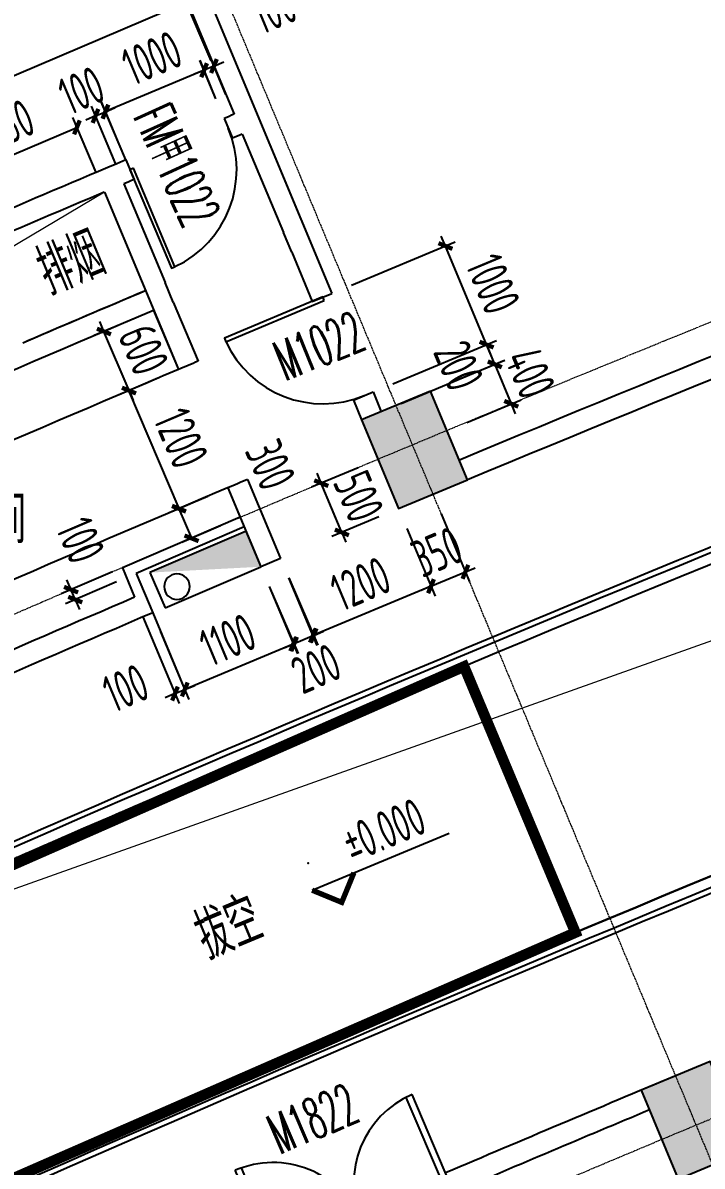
# Model space of a CAD drawing. Header units: millimetres. Extents: x 0 to 12110233, y -6694180 to 0.
# Drawn here: x 11656252 to 11662613, y -6416127 to -6405424 of the extents above; entities that cross this region are included whole.
import ezdxf
from ezdxf.enums import TextEntityAlignment as Align

# ---------------------------------------------------------------- set-up
doc = ezdxf.new("R2010")
doc.units = ezdxf.units.MM
doc.header["$LTSCALE"] = 10
for name, pattern in [('A1-RG-AXIS-3~4F$0$CENTER', [50.8, 31.75, -6.35, 6.35, -6.35]), ('A1-RI-F3$0$DASHDOT', [1, 0.5, -0.25, 0, -0.25]), ('A1-RI-F3$0$HIDDEN2', [0.1875, 0.125, -0.0625])]:
    doc.linetypes.add(name, pattern=pattern)
for name, color, linetype in [('A1-RD-3F$0$A-louban', 5, 'Continuous'), ('A1-RG-AXIS-3~4F$0$A-COLU-HATH', 8, 'Continuous'), ('A1-RG-AXIS-3~4F$0$A-COLUMN', 7, 'Continuous'), ('A1-RG-AXIS-3~4F$0$A2-RG-AXIS-150$0$A-DIMS-100', 1, 'Continuous'), ('A1-RI-F3$0$0M-防火分区、防烟分区', 30, 'A1-RI-F3$0$DASHDOT'), ('A1-RI-F3$0$0P-FE-FH-P', 41, 'A1-RI-F3$0$YJdef_FE-FH_LINE_F'), ('A1-RI-F3$0$0P-FE-HY(消火栓)', 21, 'Continuous'), ('A1-RI-F3$0$A-DIMS-1：100', 1, 'Continuous'), ('A1-RI-F3$0$A-DOOR', 32, 'Continuous'), ('A1-RI-F3$0$A-FIXT', 55, 'Continuous'), ('A1-RI-F3$0$A-FUZHUXIAN', 55, 'A1-RI-F3$0$HIDDEN2'), ('A1-RI-F3$0$A-STRS-HRAL', 3, 'Continuous'), ('A1-RI-F3$0$A-SYMB', 4, 'Continuous'), ('A1-RI-F3$0$A-SYMB-AREA', 4, 'Continuous'), ('A1-RI-F3$0$A-SYMB-NAME', 4, 'Continuous'), ('A1-RI-F3$0$A-TEXT1', 4, 'Continuous'), ('A1-RI-F3$0$A-WALL', 7, 'Continuous'), ('A1-RI-F3$0$N-SYMB-DOOR', 13, 'Continuous'), ('A1-RI-F3$0$N-SYMB-DOOR1', 13, 'Continuous'), ('A1-RI-F3$0$N-SYMB-DOOR2', 13, 'Continuous')]:
    doc.layers.add(name, color=color, linetype=linetype)
doc.layers.add('A1-RG-AXIS-3~4F$0$A-GRID', color=1, linetype='A1-RG-AXIS-3~4F$0$CENTER', lineweight=9)
doc.layers.add('A1-RI-F3$0$A-HOLE', color=2, linetype='Continuous', lineweight=5)
doc.styles.add('A1-RG-AXIS-3~4F$0$A2-RG-AXIS-150$0$XD2008', font='romans.shx', dxfattribs={"width": 0.7})
doc.styles.add('A1-RI-F3$0$ECADI', font='gbeitc.shx', dxfattribs={"width": 0.7, "bigfont": 'gbcbig.shx'})
doc.styles.add('A1-RI-F3$0$ECADI-SYM', font='simplex.shx', dxfattribs={"width": 0.7, "bigfont": 'hztxt.shx'})
doc.styles.add('A1-RI-F3$0$hz1', font='hzs.shx', dxfattribs={"width": 0.75, "bigfont": 'hztxt.shx'})
doc.styles.add('A1-RI-F3$0$HZTXT', font='hzs-1.shx', dxfattribs={"width": 0.7, "bigfont": 'xd-hztxt.shx'})
doc.styles.add('A1-RI-F3$0$XD2008', font='xd-hzs.shx', dxfattribs={"width": 0.7, "bigfont": 'xd-hztxt.shx'})
doc.linetypes.add('A1-RI-F3$0$YJdef_FE-FH_LINE_F', pattern='A,4,-0.2,["F",A1-RI-F3$0$hz1,S=0.2,R=0,X=-0.1,Y=-0.1],-0.1', length=4.3)
doc.dimstyles.new('A1-RG-AXIS-3~4F$0$A2-RG-AXIS-150$0$XD100', dxfattribs={"dimscale": 100, "dimtxt": 5.5, "dimasz": 1.5, "dimexe": 1, "dimexo": 2, "dimgap": 0.5, "dimtad": 1, "dimdec": 0, "dimdsep": 46, "dimtxsty": 'A1-RG-AXIS-3~4F$0$A2-RG-AXIS-150$0$XD2008', "dimblk": 'A1-RG-AXIS-3~4F$0$A2-RG-AXIS-150$0$_ArchTick', "dimcen": 2.5, "dimclrt": 4, "dimaunit": 1, "dimadec": 3, "dimazin": 0, "dimtfac": 1, "dimtdec": 0, "dimtix": 1, "dimtmove": 0, "dimatfit": 3, "dimfxl": 0, "dimtolj": 1, "dimtzin": 0, "dimarcsym": 0})
doc.dimstyles.new('A1-RI-F3$0$XD100$0', dxfattribs={"dimscale": 100, "dimtxt": 3.5, "dimasz": 2, "dimexe": 1, "dimexo": 2, "dimgap": 1, "dimtad": 1, "dimdec": 0, "dimdsep": 46, "dimtxsty": 'A1-RI-F3$0$XD2008', "dimblk1": 'A1-RI-F3$0$_ArchTick', "dimblk2": 'A1-RI-F3$0$_ArchTick', "dimsah": 1, "dimcen": 2.5, "dimclrd": 1, "dimclre": 1, "dimclrt": 4, "dimaunit": 1, "dimadec": 0, "dimazin": 0, "dimtfac": 1, "dimtdec": 0, "dimtix": 1, "dimtmove": 2, "dimatfit": 3, "dimfxl": 0, "dimtolj": 1, "dimtzin": 0, "dimarcsym": 0})

# ---------------------------------------------------------------- blocks, each defined once
blk = doc.blocks.new('A1-RD-3F')
at = {"layer": 'A1-RD-3F$0$A-louban'}
blk.add_lwpolyline([(11669520.9, -6410687.2), (11668553.2, -6408166.6, 0.0137889), (11652954.6, -6414674.9), (11654065.4, -6417135.8, -0.0137838)], format="xyb", close=True, dxfattribs=at)
blk = doc.blocks.new('A1-RI-F3$0$A1RUODIANJIAN')
at = {"layer": 'A1-RI-F3$0$A-SYMB-NAME', "linetype": 'ByBlock', "style": 'A1-RI-F3$0$XD2008', "width": 0.7}
blk.add_attdef('A1RUODIANJIAN', (11587156, -6438427), '', height=350, dxfattribs=at)
blk = doc.blocks.new('A1-RI-F3$0$A-X-D2-60$0$d1000')
at = {"layer": 'A1-RI-F3$0$A-DOOR'}
blk.add_lwpolyline([(1257258, 175907), (1257258, 175942), (1256258, 175942), (1256258, 175907)], close=True, dxfattribs=at)
blk.add_arc((1257258, 175942), 1000, 182.0058, 269.9549, dxfattribs=at)
blk = doc.blocks.new('A1-RI-F3$0$_ArchTick')
at = {"color": 0, "linetype": 'ByBlock', "const_width": 0.4}
blk.add_lwpolyline([(-0.5, -0.5), (0.5, 0.5)], dxfattribs=at)
blk = doc.blocks.new('*D46')
at = {"layer": 'A1-RI-F3$0$A-DIMS-1：100', "color": 1, "linetype": 'ByBlock', "lineweight": -2}
for p, q in [((11657782, -6405233), (11654056, -6406820)), ((11658014, -6405778), (11657743, -6405141)), ((11654288, -6407366), (11654017, -6406728))]:
    blk.add_line(p, q, dxfattribs=at)
at = {"layer": 'A1-RI-F3$0$A-DIMS-1：100', "color": 1, "linetype": 'ByBlock', "lineweight": -2, "xscale": 100, "yscale": 100, "zscale": 100}
for p, rotation in [((11657782, -6405233), 23.08386770607282), ((11654056, -6406820), 203.0838677060729)]:
    blk.add_blockref('A1-RI-F3$0$_ArchTick', p, dxfattribs=dict(at, rotation=rotation))
at = {"layer": 'A1-RI-F3$0$A-DIMS-1：100', "color": 4, "linetype": 'ByBlock', "insert": (11655811, -6405774), "char_height": 350, "attachment_point": 5, "rotation": 23.0839, "style": 'A1-RI-F3$0$XD2008'}
blk.add_mtext('\\A1;4050', dxfattribs=at)
blk = doc.blocks.new('*D89')
at = {"layer": 'A1-RI-F3$0$A-DIMS-1：100', "color": 1, "linetype": 'ByBlock', "lineweight": -2}
for p, q in [((11659847, -6410156), (11660112, -6410790)), ((11658740, -6410619), (11659005, -6411253)), ((11660074, -6410697), (11658967, -6411160))]:
    blk.add_line(p, q, dxfattribs=at)
at = {"layer": 'A1-RI-F3$0$A-DIMS-1：100', "color": 1, "linetype": 'ByBlock', "lineweight": -2, "xscale": 100, "yscale": 100, "zscale": 100}
for p, rotation in [((11660074, -6410697), 22.6999051066917), ((11658967, -6411160), 202.6999051066917)]:
    blk.add_blockref('A1-RI-F3$0$_ArchTick', p, dxfattribs=dict(at, rotation=rotation))
at = {"layer": 'A1-RI-F3$0$A-DIMS-1：100', "color": 4, "linetype": 'ByBlock', "insert": (11659414, -6410675), "char_height": 350, "attachment_point": 5, "rotation": 22.6999, "style": 'A1-RI-F3$0$XD2008'}
blk.add_mtext('\\A1;1200', dxfattribs=at)
blk = doc.blocks.new('*D48')
at = {"layer": 'A1-RI-F3$0$A-DIMS-1：100', "color": 1, "linetype": 'ByBlock', "lineweight": -2}
for p, q in [((11660170, -6410021), (11660435, -6410656)), ((11659847, -6410156), (11660112, -6410790)), ((11660073, -6410698), (11660396, -6410563)), ((11660396, -6410563), (11660488, -6410525)), ((11660073, -6410698), (11659981, -6410737))]:
    blk.add_line(p, q, dxfattribs=at)
at = {"layer": 'A1-RI-F3$0$A-DIMS-1：100', "color": 1, "linetype": 'ByBlock', "lineweight": -2, "xscale": 100, "yscale": 100, "zscale": 100}
for p, rotation in [((11660396, -6410563), 202.6478681518118), ((11660073, -6410698), 22.64786815181188)]:
    blk.add_blockref('A1-RI-F3$0$_ArchTick', p, dxfattribs=dict(at, rotation=rotation))
at = {"layer": 'A1-RI-F3$0$A-DIMS-1：100', "color": 4, "linetype": 'ByBlock', "insert": (11660129, -6410377), "char_height": 350, "attachment_point": 5, "rotation": 22.6479, "style": 'A1-RI-F3$0$XD2008'}
blk.add_mtext('\\A1;350', dxfattribs=at)
blk = doc.blocks.new('*D90')
at = {"layer": 'A1-RI-F3$0$A-DIMS-1：100', "color": 1, "linetype": 'ByBlock', "lineweight": -2}
for p, q in [((11658060, -6406134), (11657911, -6405774)), ((11658153, -6406095), (11658003, -6405736)), ((11657949, -6405867), (11657857, -6405905)), ((11658041, -6405828), (11657949, -6405867)), ((11658041, -6405828), (11658134, -6405790))]:
    blk.add_line(p, q, dxfattribs=at)
at = {"layer": 'A1-RI-F3$0$A-DIMS-1：100', "color": 1, "linetype": 'ByBlock', "lineweight": -2, "xscale": 100, "yscale": 100, "zscale": 100}
for p, rotation in [((11657949, -6405867), 22.64589971341313), ((11658041, -6405828), 202.6458997134131)]:
    blk.add_blockref('A1-RI-F3$0$_ArchTick', p, dxfattribs=dict(at, rotation=rotation))
at = {"layer": 'A1-RI-F3$0$A-DIMS-1：100', "color": 4, "linetype": 'ByBlock', "insert": (11658602, -6405302), "char_height": 350, "attachment_point": 5, "rotation": 22.6459, "style": 'A1-RI-F3$0$XD2008'}
blk.add_mtext('\\A1;100', dxfattribs=at)
blk = doc.blocks.new('*D91')
at = {"layer": 'A1-RI-F3$0$A-DIMS-1：100', "color": 1, "linetype": 'ByBlock', "lineweight": -2}
for p, q in [((11658060, -6406134), (11657909, -6405775)), ((11657948, -6405867), (11657026, -6406255)), ((11657138, -6406522), (11656987, -6406163))]:
    blk.add_line(p, q, dxfattribs=at)
at = {"layer": 'A1-RI-F3$0$A-DIMS-1：100', "color": 1, "linetype": 'ByBlock', "lineweight": -2, "xscale": 100, "yscale": 100, "zscale": 100}
for p, rotation in [((11657948, -6405867), 22.82225126567566), ((11657026, -6406255), 202.8222512656756)]:
    blk.add_blockref('A1-RI-F3$0$_ArchTick', p, dxfattribs=dict(at, rotation=rotation))
at = {"layer": 'A1-RI-F3$0$A-DIMS-1：100', "color": 4, "linetype": 'ByBlock', "insert": (11657460, -6405753), "char_height": 350, "attachment_point": 5, "rotation": 22.8223, "style": 'A1-RI-F3$0$XD2008'}
blk.add_mtext('\\A1;1000', dxfattribs=at)
blk = doc.blocks.new('*D92')
at = {"layer": 'A1-RI-F3$0$A-DIMS-1：100', "color": 1, "linetype": 'ByBlock', "lineweight": -2}
for p, q in [((11659716, -6408802), (11660686, -6408397)), ((11660671, -6408620), (11660594, -6408436)), ((11659793, -6408987), (11660763, -6408582))]:
    blk.add_line(p, q, dxfattribs=at)
at = {"layer": 'A1-RI-F3$0$A-DIMS-1：100', "color": 1, "linetype": 'ByBlock', "lineweight": -2, "xscale": 100, "yscale": 100, "zscale": 100}
for p, rotation in [((11660594, -6408436), 112.6458997133064), ((11660671, -6408620), 292.6458997133064)]:
    blk.add_blockref('A1-RI-F3$0$_ArchTick', p, dxfattribs=dict(at, rotation=rotation))
at = {"layer": 'A1-RI-F3$0$A-DIMS-1：100', "color": 4, "linetype": 'ByBlock', "insert": (11660332, -6408633), "char_height": 350, "attachment_point": 5, "rotation": 292.6459, "style": 'A1-RI-F3$0$XD2008'}
blk.add_mtext('\\A1;200', dxfattribs=at)
blk = doc.blocks.new('*D93')
at = {"layer": 'A1-RI-F3$0$A-DIMS-1：100', "color": 1, "linetype": 'ByBlock', "lineweight": -2}
for p, q in [((11659330, -6407879), (11660301, -6407474)), ((11660209, -6407513), (11660170, -6407421)), ((11660594, -6408436), (11660209, -6407513)), ((11659716, -6408802), (11660686, -6408397)), ((11660594, -6408436), (11660632, -6408528))]:
    blk.add_line(p, q, dxfattribs=at)
at = {"layer": 'A1-RI-F3$0$A-DIMS-1：100', "color": 1, "linetype": 'ByBlock', "lineweight": -2, "xscale": 100, "yscale": 100, "zscale": 100}
for p, rotation in [((11660209, -6407513), 292.6458997134989), ((11660594, -6408436), 112.6458997134989)]:
    blk.add_blockref('A1-RI-F3$0$_ArchTick', p, dxfattribs=dict(at, rotation=rotation))
at = {"layer": 'A1-RI-F3$0$A-DIMS-1：100', "color": 4, "linetype": 'ByBlock', "insert": (11660655, -6407868), "char_height": 350, "attachment_point": 5, "rotation": 292.6459, "style": 'A1-RI-F3$0$XD2008'}
blk.add_mtext('\\A1;1000', dxfattribs=at)
blk = doc.blocks.new('*D49')
at = {"layer": 'A1-RI-F3$0$A-DIMS-1：100', "color": 1, "linetype": 'ByBlock', "lineweight": -2}
for p, q in [((11660671, -6408621), (11660633, -6408529)), ((11660254, -6408794), (11660764, -6408582)), ((11660671, -6408621), (11660825, -6408990)), ((11660408, -6409164), (11660917, -6408952)), ((11660825, -6408990), (11660863, -6409083))]:
    blk.add_line(p, q, dxfattribs=at)
at = {"layer": 'A1-RI-F3$0$A-DIMS-1：100', "color": 1, "linetype": 'ByBlock', "lineweight": -2, "xscale": 100, "yscale": 100, "zscale": 100}
for p, rotation in [((11660671, -6408621), 292.5829700478827), ((11660825, -6408990), 112.5829700478827)]:
    blk.add_blockref('A1-RI-F3$0$_ArchTick', p, dxfattribs=dict(at, rotation=rotation))
at = {"layer": 'A1-RI-F3$0$A-DIMS-1：100', "color": 4, "linetype": 'ByBlock', "insert": (11661002, -6408700), "char_height": 350, "attachment_point": 5, "rotation": 292.583, "style": 'A1-RI-F3$0$XD2008'}
blk.add_mtext('\\A1;400', dxfattribs=at)
blk = doc.blocks.new('*D50')
at = {"layer": 'A1-RI-F3$0$A-DIMS-1：100', "color": 1, "linetype": 'ByBlock', "lineweight": -2}
for p, q in [((11659392, -6409588), (11658953, -6409771)), ((11659046, -6409733), (11659007, -6409640)), ((11659239, -6410194), (11659046, -6409733)), ((11659585, -6410049), (11659146, -6410232)), ((11659239, -6410194), (11659277, -6410286))]:
    blk.add_line(p, q, dxfattribs=at)
at = {"layer": 'A1-RI-F3$0$A-DIMS-1：100', "color": 1, "linetype": 'ByBlock', "lineweight": -2, "xscale": 100, "yscale": 100, "zscale": 100}
for p, rotation in [((11659046, -6409733), 292.7129558263251), ((11659239, -6410194), 112.7129558263251)]:
    blk.add_blockref('A1-RI-F3$0$_ArchTick', p, dxfattribs=dict(at, rotation=rotation))
at = {"layer": 'A1-RI-F3$0$A-DIMS-1：100', "color": 4, "linetype": 'ByBlock', "insert": (11659396, -6409857), "char_height": 350, "attachment_point": 5, "rotation": 292.713, "style": 'A1-RI-F3$0$XD2008'}
blk.add_mtext('\\A1;500', dxfattribs=at)
blk = doc.blocks.new('*D94')
at = {"layer": 'A1-RI-F3$0$A-DIMS-1：100', "color": 1, "linetype": 'ByBlock', "lineweight": -2}
for p, q in [((11657516, -6408751), (11657153, -6408905)), ((11657714, -6409971), (11657245, -6408866)), ((11657984, -6409856), (11657622, -6410010))]:
    blk.add_line(p, q, dxfattribs=at)
at = {"layer": 'A1-RI-F3$0$A-DIMS-1：100', "color": 1, "linetype": 'ByBlock', "lineweight": -2, "xscale": 100, "yscale": 100, "zscale": 100}
for p, rotation in [((11657245, -6408866), 112.9788248688541), ((11657714, -6409971), 292.9788248688541)]:
    blk.add_blockref('A1-RI-F3$0$_ArchTick', p, dxfattribs=dict(at, rotation=rotation))
at = {"layer": 'A1-RI-F3$0$A-DIMS-1：100', "color": 4, "linetype": 'ByBlock', "insert": (11657733, -6409311), "char_height": 350, "attachment_point": 5, "rotation": 292.9788, "style": 'A1-RI-F3$0$XD2008'}
blk.add_mtext('\\A1;1200', dxfattribs=at)
blk = doc.blocks.new('*D95')
at = {"layer": 'A1-RI-F3$0$A-DIMS-1：100', "color": 1, "linetype": 'ByBlock', "lineweight": -2}
for p, q in [((11657290, -6408195), (11656919, -6408352)), ((11657011, -6408313), (11656972, -6408221)), ((11657246, -6408866), (11657011, -6408313)), ((11657524, -6408748), (11657153, -6408905)), ((11657246, -6408866), (11657285, -6408958))]:
    blk.add_line(p, q, dxfattribs=at)
at = {"layer": 'A1-RI-F3$0$A-DIMS-1：100', "color": 1, "linetype": 'ByBlock', "lineweight": -2, "xscale": 100, "yscale": 100, "zscale": 100}
for p, rotation in [((11657011, -6408313), 292.971544124691), ((11657246, -6408866), 112.971544124691)]:
    blk.add_blockref('A1-RI-F3$0$_ArchTick', p, dxfattribs=dict(at, rotation=rotation))
at = {"layer": 'A1-RI-F3$0$A-DIMS-1：100', "color": 4, "linetype": 'ByBlock', "insert": (11657382, -6408482), "char_height": 350, "attachment_point": 5, "rotation": 292.9715, "style": 'A1-RI-F3$0$XD2008'}
blk.add_mtext('\\A1;600', dxfattribs=at)
blk = doc.blocks.new('*D96')
at = {"layer": 'A1-RI-F3$0$A-DIMS-1：100', "color": 1, "linetype": 'ByBlock', "lineweight": -2}
for p, q in [((11657985, -6409857), (11657621, -6410012)), ((11657713, -6409973), (11657831, -6410249)), ((11658103, -6410133), (11657739, -6410288))]:
    blk.add_line(p, q, dxfattribs=at)
at = {"layer": 'A1-RI-F3$0$A-DIMS-1：100', "color": 1, "linetype": 'ByBlock', "lineweight": -2, "xscale": 100, "yscale": 100, "zscale": 100}
for p, rotation in [((11657713, -6409973), 113.1918121085336), ((11657831, -6410249), 293.1918121085336)]:
    blk.add_blockref('A1-RI-F3$0$_ArchTick', p, dxfattribs=dict(at, rotation=rotation))
at = {"layer": 'A1-RI-F3$0$A-DIMS-1：100', "color": 4, "linetype": 'ByBlock', "insert": (11658570, -6409560), "char_height": 350, "attachment_point": 5, "rotation": 293.1918, "style": 'A1-RI-F3$0$XD2008'}
blk.add_mtext('\\A1;300', dxfattribs=at)
blk = doc.blocks.new('A1-RI-F3$0$A1wenzi')
at = {"layer": 'A1-RI-F3$0$A-SYMB-NAME', "style": 'A1-RI-F3$0$HZTXT', "width": 0.7}
blk.add_attdef('QIANGDIANG', (11589786, -6445221), '', height=350, dxfattribs=at)
blk = doc.blocks.new('A1-RI-F3$0$ECADI-TAG-HGHT（国标）')
at = {"color": 1}
blk.add_line((-2.12, 2.12), (11.77, 2.12), dxfattribs=at)
at = {"color": 1, "const_width": 0.5}
blk.add_lwpolyline([(-2.12, 2.12), (0, 0), (2.12, 2.12)], dxfattribs=at)
at = {"color": 1}
blk.add_point((-1.48, 4.6), dxfattribs=at)
at = {"style": 'A1-RI-F3$0$XD2008', "width": 0.7}
blk.add_attdef('FL', text='', height=3, dxfattribs=at).set_placement((-2.69, 2.97), align=Align.RIGHT)
for tag, p in [('F.F.L.', (2.28, 2.97)), ('T.O.S.', (2.28, -1.1))]:
    blk.add_attdef(tag, p, '', height=3, dxfattribs=at)
blk = doc.blocks.new('*D361')
at = {"layer": 'A1-RI-F3$0$A-DIMS-1：100', "color": 1, "linetype": 'ByBlock', "lineweight": -2}
for p, q in [((11657123, -6406746), (11656893, -6406203)), ((11657215, -6406707), (11656985, -6406164)), ((11656932, -6406295), (11656840, -6406334)), ((11656932, -6406295), (11657024, -6406256)), ((11657024, -6406256), (11657116, -6406217))]:
    blk.add_line(p, q, dxfattribs=at)
at = {"layer": 'A1-RI-F3$0$A-DIMS-1：100', "color": 1, "linetype": 'ByBlock', "lineweight": -2, "xscale": 100, "yscale": 100, "zscale": 100}
for p, rotation in [((11656932, -6406295), 22.93358307808482), ((11657024, -6406256), 202.9335830780848)]:
    blk.add_blockref('A1-RI-F3$0$_ArchTick', p, dxfattribs=dict(at, rotation=rotation))
at = {"layer": 'A1-RI-F3$0$A-DIMS-1：100', "color": 4, "linetype": 'ByBlock', "insert": (11656800, -6406056), "char_height": 350, "attachment_point": 5, "rotation": 22.9336, "style": 'A1-RI-F3$0$XD2008'}
blk.add_mtext('\\A1;100', dxfattribs=at)
blk = doc.blocks.new('*D364')
at = {"layer": 'A1-RI-F3$0$A-DIMS-1：100', "color": 1, "linetype": 'ByBlock', "lineweight": -2}
for p, q in [((11656938, -6406824), (11656719, -6406310)), ((11655608, -6406892), (11656758, -6406402)), ((11655788, -6407314), (11655569, -6406800))]:
    blk.add_line(p, q, dxfattribs=at)
at = {"layer": 'A1-RI-F3$0$A-DIMS-1：100', "color": 1, "linetype": 'ByBlock', "lineweight": -2, "xscale": 100, "yscale": 100, "zscale": 100}
for p, rotation in [((11656758, -6406402), 23.08321563116521), ((11655608, -6406892), 203.0832156311652)]:
    blk.add_blockref('A1-RI-F3$0$_ArchTick', p, dxfattribs=dict(at, rotation=rotation))
at = {"layer": 'A1-RI-F3$0$A-DIMS-1：100', "color": 4, "linetype": 'ByBlock', "insert": (11656075, -6406394), "char_height": 350, "attachment_point": 5, "rotation": 23.0832, "style": 'A1-RI-F3$0$XD2008'}
blk.add_mtext('\\A1;1250', dxfattribs=at)
blk = doc.blocks.new('A1-RI-F3$0$mc')
at = {"layer": 'A1-RI-F3$0$N-SYMB-DOOR', "style": 'A1-RI-F3$0$ECADI-SYM', "width": 0.7}
for tag, p in [('门窗主编号1', (55.7, -311.3)), ('门窗主编号2', (667.6, -311.3))]:
    blk.add_attdef(tag, p, '', height=180, dxfattribs=at)
at = {"layer": 'A1-RI-F3$0$N-SYMB-DOOR', "style": 'A1-RI-F3$0$ECADI-SYM', "width": 0.7, "flags": 1}
for tag, p in [('洞口尺寸(宽X高)', (55.6, -717.2)), ('备注', (57.1, -921.2))]:
    blk.add_attdef(tag, p, '', height=180, dxfattribs=at)
at = {"layer": 'A1-RI-F3$0$N-SYMB-DOOR1', "style": 'A1-RI-F3$0$ECADI-SYM', "width": 0.7}
blk.add_attdef('门窗辅编号1', (55.7, -516.1), '', height=180, dxfattribs=at)
at = {"layer": 'A1-RI-F3$0$N-SYMB-DOOR2', "style": 'A1-RI-F3$0$ECADI-SYM', "width": 0.7}
blk.add_attdef('门窗辅编号2', (311.5, -516.1), '', height=180, dxfattribs=at)
blk = doc.blocks.new('A1-RI-F3$0$112')
at = {"layer": 'A1-RI-F3$0$0P-FE-HY(消火栓)'}
for p, q in [((-1145151, 724088), (-1144188, 723932)), ((-1144188, 723932), (-1144246, 723576)), ((-1144246, 723576), (-1145208, 723732))]:
    blk.add_line(p, q, dxfattribs=at)
blk.add_circle((-1144401, 723743), 120, dxfattribs=at)
blk.add_solid([(-1144188, 723932), (-1145151, 724088), (-1145208, 723732)], dxfattribs=at)
blk = doc.blocks.new('A1-RG-AXIS-3~4F$0$A2-RG-AXIS-150$0$_ArchTick')
at = {"color": 0, "linetype": 'ByBlock', "const_width": 0.4}
blk.add_lwpolyline([(-0.5, -0.5), (0.5, 0.5)], dxfattribs=at)
blk = doc.blocks.new('*D711')
at = {"layer": 'A1-RG-AXIS-3~4F$0$A2-RG-AXIS-150$0$A-DIMS-100', "color": 0, "lineweight": -2, "ltscale": 3}
for p, q in [((11670910, -6387267), (11670916, -6387284)), ((11580897, -6435951), (11580908, -6435965))]:
    blk.add_line(p, q, dxfattribs=at)
blk.add_arc((11778732, -6694179), 325182, 109.35703, 127.45663, dxfattribs=at)
at = {"layer": 'A1-RG-AXIS-3~4F$0$A2-RG-AXIS-150$0$A-DIMS-100', "color": 0, "lineweight": -2, "ltscale": 3, "xscale": 150, "yscale": 150, "zscale": 150}
for p, rotation in [((11670949, -6387378), 19.35703132825471), ((11580969, -6436044), 217.4566338573137)]:
    blk.add_blockref('A1-RG-AXIS-3~4F$0$A2-RG-AXIS-150$0$_ArchTick', p, dxfattribs=dict(at, rotation=rotation))
at = {"layer": 'A1-RG-AXIS-3~4F$0$A2-RG-AXIS-150$0$A-DIMS-100', "color": 4, "ltscale": 3, "insert": (11623903, -6407911), "char_height": 375, "attachment_point": 5, "rotation": 28.4068, "style": 'A1-RG-AXIS-3~4F$0$A2-RG-AXIS-150$0$XD2008'}
blk.add_mtext('\\A1;18°5\'59"', dxfattribs=at)
blk = doc.blocks.new('A1-RG-AXIS-3~4F$0$colu')
at = {"layer": 'A1-RG-AXIS-3~4F$0$A-COLU-HATH', "linetype": 'ByBlock'}
h = blk.add_hatch(color=256, dxfattribs=at)
h.paths.add_polyline_path([(11645506, -6407138), (11645842, -6407864), (11645388, -6408074), (11645053, -6407348)])
h.paths.add_polyline_path([(11672567, -6404095), (11672841, -6404846), (11673311, -6404675), (11673037, -6403924)])
h.paths.add_polyline_path([(11669749, -6396288), (11670092, -6397229), (11670562, -6397058), (11670219, -6396117)])
h.paths.add_polyline_path([(11648218, -6414201), (11648554, -6414927), (11649008, -6414718), (11648672, -6413991)])
h.paths.add_polyline_path([(11630302, -6423285), (11630693, -6423983), (11631129, -6423739), (11630739, -6423040)])
h.paths.add_polyline_path([(11626248, -6416039), (11626639, -6416737), (11627075, -6416493), (11626684, -6415795)])
h.paths.add_polyline_path([(11604911, -6438704), (11605417, -6439448), (11605996, -6439055), (11605490, -6438311)])
h.paths.add_polyline_path([(11612319, -6433818), (11612802, -6434577), (11613393, -6434200), (11612909, -6433442)])
h.paths.add_polyline_path([(11678236, -6409178), (11678568, -6410121), (11679228, -6409889), (11678897, -6408946)])
h.paths.add_polyline_path([(11591264, -6433839), (11591159, -6433557), (11590222, -6433908), (11590400, -6434382)])
h.paths.add_polyline_path([(11582706, -6437301), (11582516, -6436795), (11581580, -6437146), (11581700, -6437471)])
h.paths.add_polyline_path([(11606395, -6455924), (11606921, -6456654), (11607489, -6456244), (11606962, -6455514)])
h.paths.add_polyline_path([(11613307, -6451074), (11613812, -6451818), (11614392, -6451425), (11613886, -6450680)])
h.paths.add_polyline_path([(11620356, -6446424), (11620839, -6447183), (11621430, -6446806), (11620946, -6446047)])
h.paths.add_polyline_path([(11627535, -6441978), (11627997, -6442751), (11628598, -6442392), (11628136, -6441619)])
h.paths.add_polyline_path([(11634839, -6437741), (11635279, -6438526), (11635889, -6438184), (11635450, -6437399)])
h.paths.add_polyline_path([(11642262, -6433715), (11642678, -6434512), (11643299, -6434188), (11642882, -6433391)])
h.paths.add_polyline_path([(11657439, -6426310), (11657809, -6427131), (11658447, -6426843), (11658077, -6426022)])
h.paths.add_polyline_path([(11665180, -6422938), (11665527, -6423769), (11666173, -6423499), (11665826, -6422668)])
h.paths.add_polyline_path([(11673015, -6419789), (11673338, -6420629), (11673991, -6420379), (11673669, -6419538)])
h.paths.add_polyline_path([(11675949, -6402668), (11676281, -6403611), (11676941, -6403379), (11676610, -6402436)])
h.paths.add_polyline_path([(11632163, -6412872), (11631542, -6413196), (11632283, -6414615), (11632904, -6414290)])
h.paths.add_polyline_path([(11648553, -6404923), (11647915, -6405211), (11648573, -6406669), (11649211, -6406381)])
h.paths.add_polyline_path([(11590472, -6449024), (11591080, -6449817), (11591635, -6449392), (11591027, -6448598)])
h.paths.add_polyline_path([(11601626, -6449315), (11602153, -6450044), (11602720, -6449635), (11602194, -6448905)])
h.paths.add_polyline_path([(11597647, -6443800), (11598174, -6444530), (11598741, -6444120), (11598215, -6443391)])
h.paths.add_polyline_path([(11600306, -6431919), (11600812, -6432664), (11601391, -6432270), (11600885, -6431526)])
h.paths.add_polyline_path([(11615974, -6439552), (11616458, -6440311), (11617048, -6439934), (11616564, -6439175)])
h.paths.add_polyline_path([(11615655, -6422109), (11616117, -6422881), (11616718, -6422522), (11616256, -6421750)])
h.paths.add_polyline_path([(11619863, -6429147), (11620325, -6429919), (11620926, -6429560), (11620464, -6428788)])
h.paths.add_polyline_path([(11630859, -6430629), (11631299, -6431414), (11631910, -6431072), (11631470, -6430287)])
h.paths.add_polyline_path([(11627539, -6424694), (11627978, -6425480), (11628589, -6425138), (11628150, -6424353)])
h.paths.add_polyline_path([(11638488, -6426491), (11638905, -6427289), (11639525, -6426965), (11639108, -6426167)])
h.paths.add_polyline_path([(11646232, -6422575), (11646626, -6423384), (11647255, -6423078), (11646862, -6422268)])
h.paths.add_polyline_path([(11654086, -6418882), (11654456, -6419702), (11655094, -6419414), (11654724, -6418594)])
h.paths.add_polyline_path([(11659423, -6409141), (11659770, -6409971), (11660416, -6409702), (11660069, -6408871)])
h.paths.add_polyline_path([(11662042, -6415416), (11662388, -6416247), (11663034, -6415977), (11662688, -6415147)])
h.paths.add_polyline_path([(11670094, -6412181), (11670417, -6413021), (11671070, -6412770), (11670748, -6411930)])
edge = h.paths.add_edge_path()
edge.add_arc((11595249, -6454684), 425, 0, 360)
h.paths.add_polyline_path([(11585545, -6442594), (11586154, -6443388), (11586709, -6442962), (11586101, -6442168)])
h.paths.add_polyline_path([(11592849, -6437150), (11593376, -6437880), (11593943, -6437471), (11593417, -6436741)])
h.paths.add_polyline_path([(11608730, -6444330), (11609235, -6445075), (11609815, -6444682), (11609309, -6443937)])
h.paths.add_polyline_path([(11607910, -6426904), (11608394, -6427663), (11608984, -6427286), (11608500, -6426527)])
h.paths.add_polyline_path([(11623353, -6434983), (11623815, -6435756), (11624415, -6435396), (11623953, -6434624)])
h.paths.add_polyline_path([(11623535, -6417538), (11623974, -6418324), (11624585, -6417982), (11624146, -6417197)])
h.paths.add_polyline_path([(11635339, -6420464), (11635756, -6421262), (11636376, -6420938), (11635960, -6420140)])
h.paths.add_polyline_path([(11643258, -6416460), (11643651, -6417269), (11644281, -6416963), (11643887, -6416153)])
h.paths.add_polyline_path([(11651288, -6412684), (11651658, -6413504), (11652296, -6413216), (11651926, -6412396)])
h.paths.add_polyline_path([(11656266, -6401573), (11656651, -6402496), (11657297, -6402226), (11656912, -6401304)])
h.paths.add_polyline_path([(11664718, -6398177), (11665077, -6399111), (11665730, -6398860), (11665372, -6397926)])
h.paths.add_polyline_path([(11667657, -6405832), (11667980, -6406673), (11668633, -6406422), (11668311, -6405582)])
h.paths.add_polyline_path([(11673265, -6395025), (11673596, -6395969), (11674256, -6395737), (11673925, -6394793)])
edge = h.paths.add_edge_path()
edge.add_arc((11681417, -6417175), 425, 0, 360)
edge = h.paths.add_edge_path()
edge.add_arc((11600176, -6461115), 425, 0, 360)
edge = h.paths.add_edge_path()
edge.add_arc((11640554, -6410101), 425, 0, 360)
at = {"layer": 'A1-RG-AXIS-3~4F$0$A-COLUMN'}
for points in [[(11659423, -6409141), (11659770, -6409971), (11660416, -6409702), (11660069, -6408871)], [(11662042, -6415416), (11662388, -6416247), (11663034, -6415977), (11662688, -6415147)]]:
    blk.add_lwpolyline(points, close=True, dxfattribs=at)
blk = doc.blocks.new('A1-RI-F3$0$5erhfh')
at = {"layer": 'A1-RI-F3$0$A-SYMB-AREA', "style": 'A1-RI-F3$0$ECADI', "width": 0.7}
blk.add_attdef('340M2', text='', height=2.5, dxfattribs=at).set_placement((0, 1.25), align=Align.MIDDLE_LEFT)
at = {"layer": 'A1-RI-F3$0$A-SYMB-NAME', "style": 'A1-RI-F3$0$ECADI', "width": 0.7}
blk.add_attdef('CHINESENAME', (-12.29, 3.09), '', height=4.5, dxfattribs=at)
blk = doc.blocks.new('*D513')
at = {"layer": 'A1-RI-F3$0$A-DIMS-1：100', "color": 1, "linetype": 'ByBlock', "lineweight": -2}
for p, q in [((11658559, -6410700), (11658831, -6411329)), ((11658743, -6410620), (11659015, -6411250)), ((11658975, -6411158), (11659067, -6411119)), ((11658975, -6411158), (11658792, -6411238)), ((11658792, -6411238), (11658700, -6411277))]:
    blk.add_line(p, q, dxfattribs=at)
at = {"layer": 'A1-RI-F3$0$A-DIMS-1：100', "color": 1, "linetype": 'ByBlock', "lineweight": -2, "xscale": 100, "yscale": 100, "zscale": 100}
for p, rotation in [((11658975, -6411158), 203.3324369536795), ((11658792, -6411238), 23.33243695367949)]:
    blk.add_blockref('A1-RI-F3$0$_ArchTick', p, dxfattribs=dict(at, rotation=rotation))
at = {"layer": 'A1-RI-F3$0$A-DIMS-1：100', "color": 4, "linetype": 'ByBlock', "insert": (11658997, -6411469), "char_height": 350, "attachment_point": 5, "rotation": 23.3324, "style": 'A1-RI-F3$0$XD2008'}
blk.add_mtext('\\A1;200', dxfattribs=at)
blk = doc.blocks.new('*D514')
at = {"layer": 'A1-RI-F3$0$A-DIMS-1：100', "color": 1, "linetype": 'ByBlock', "lineweight": -2}
for p, q in [((11658557, -6410699), (11658822, -6411332)), ((11657542, -6411124), (11657807, -6411757)), ((11658783, -6411240), (11657768, -6411664))]:
    blk.add_line(p, q, dxfattribs=at)
at = {"layer": 'A1-RI-F3$0$A-DIMS-1：100', "color": 1, "linetype": 'ByBlock', "lineweight": -2, "xscale": 100, "yscale": 100, "zscale": 100}
for p, rotation in [((11658783, -6411240), 22.69990510670353), ((11657768, -6411664), 202.6999051067035)]:
    blk.add_blockref('A1-RI-F3$0$_ArchTick', p, dxfattribs=dict(at, rotation=rotation))
at = {"layer": 'A1-RI-F3$0$A-DIMS-1：100', "color": 4, "linetype": 'ByBlock', "insert": (11658170, -6411199), "char_height": 350, "attachment_point": 5, "rotation": 22.6999, "style": 'A1-RI-F3$0$XD2008'}
blk.add_mtext('\\A1;1100', dxfattribs=at)
blk = doc.blocks.new('*D515')
at = {"layer": 'A1-RI-F3$0$A-DIMS-1：100', "color": 1, "linetype": 'ByBlock', "lineweight": -2}
for p, q in [((11657376, -6410985), (11657715, -6411795)), ((11657468, -6410947), (11657807, -6411757)), ((11657768, -6411664), (11657861, -6411626)), ((11657676, -6411703), (11657584, -6411742)), ((11657676, -6411703), (11657768, -6411664))]:
    blk.add_line(p, q, dxfattribs=at)
at = {"layer": 'A1-RI-F3$0$A-DIMS-1：100', "color": 1, "linetype": 'ByBlock', "lineweight": -2, "xscale": 100, "yscale": 100, "zscale": 100}
for p, rotation in [((11657676, -6411703), 22.69990510648067), ((11657768, -6411664), 202.6999051064807)]:
    blk.add_blockref('A1-RI-F3$0$_ArchTick', p, dxfattribs=dict(at, rotation=rotation))
at = {"layer": 'A1-RI-F3$0$A-DIMS-1：100', "color": 4, "linetype": 'ByBlock', "insert": (11657214, -6411651), "char_height": 350, "attachment_point": 5, "rotation": 22.6999, "style": 'A1-RI-F3$0$XD2008'}
blk.add_mtext('\\A1;100', dxfattribs=at)
blk = doc.blocks.new('*D520')
at = {"layer": 'A1-RI-F3$0$A-DIMS-1：100', "color": 1, "linetype": 'ByBlock', "lineweight": -2}
for p, q in [((11657090, -6410564), (11656611, -6410769)), ((11657130, -6410657), (11656650, -6410862)), ((11656703, -6410730), (11656663, -6410638)), ((11656742, -6410823), (11656703, -6410730)), ((11656742, -6410823), (11656782, -6410915))]:
    blk.add_line(p, q, dxfattribs=at)
at = {"layer": 'A1-RI-F3$0$A-DIMS-1：100', "color": 1, "linetype": 'ByBlock', "lineweight": -2, "xscale": 100, "yscale": 100, "zscale": 100}
for p, rotation in [((11656703, -6410730), 293.1721510293689), ((11656742, -6410823), 113.1721510293689)]:
    blk.add_blockref('A1-RI-F3$0$_ArchTick', p, dxfattribs=dict(at, rotation=rotation))
at = {"layer": 'A1-RI-F3$0$A-DIMS-1：100', "color": 4, "linetype": 'ByBlock', "insert": (11656792, -6410267), "char_height": 350, "attachment_point": 5, "rotation": 293.1722, "style": 'A1-RI-F3$0$XD2008'}
blk.add_mtext('\\A1;100', dxfattribs=at)
blk = doc.blocks.new('A1-RI-F3$0$1500')
at = {"layer": 'A1-RI-F3$0$A-DOOR'}
for p, q in [((0, 100), (0, 850)), ((51.4, 100), (51.4, 848.2)), ((1448.6, 100), (1448.6, 848.2)), ((1500, 100), (1500, 850)), ((0, 100), (51.4, 100)), ((1500, 100), (1448.6, 100))]:
    blk.add_line(p, q, dxfattribs=at)
for centre, start, end in [((0, 100), 0, 90), ((1500, 100), 90, 180)]:
    blk.add_arc(centre, 750, start, end, dxfattribs=at)
blk = doc.blocks.new('A1-RG-AXIS-3~4F')
at = {"layer": 'A1-RG-AXIS-3~4F$0$A-GRID', "linetype": 'A1-RG-AXIS-3~4F$0$CENTER', "ltscale": 0.05}
blk.add_lwpolyline([(11682866.1, -6392336.6, 0.1037295), (11569674.9, -6456283.6, 0.1037295)], format="xyb", dxfattribs=at)
blk.add_lwpolyline([(11669336.1, -6431989.7), (11653315.8, -6393593.7)], dxfattribs=at)
at = {"layer": 'A1-RG-AXIS-3~4F$0$A-GRID', "ltscale": 0.05}
blk.add_lwpolyline([(11690526.5, -6414141.6, 0.1045271), (11584753.6, -6473784.9, 0.1045271)], format="xyb", dxfattribs=at)
at = {"layer": 'A1-RG-AXIS-3~4F$0$A-GRID', "linetype": 'A1-RG-AXIS-3~4F$0$CENTER', "ltscale": 0.05}
blk.add_arc((11778731.9, -6694178.6), 308600, 107.574373, 131.323037, dxfattribs=at)
at = {"layer": 'A1-RG-AXIS-3~4F$0$A-GRID', "ltscale": 0.05}
blk.add_arc((11778731.9, -6694178.6), 301700, 107.53359, 131.336201, dxfattribs=at)
at = {"layer": 'A1-RG-AXIS-3~4F$0$A-COLU-HATH', "linetype": 'ByBlock'}
blk.add_blockref('A1-RG-AXIS-3~4F$0$colu', (0, 0), dxfattribs=at)
at = {"layer": 'A1-RG-AXIS-3~4F$0$A2-RG-AXIS-150$0$A-DIMS-100', "ltscale": 3}
dim = blk.add_angular_dim_3p(base=(11639299.9, -6400406.2), center=(11778731.9, -6694178.6), p1=(11670976.3, -6387456), p2=(11581018.9, -6436109.7), dimstyle='A1-RG-AXIS-3~4F$0$A2-RG-AXIS-150$0$XD100', override={"dimtxt": 3.75, "dimadec": 4}, dxfattribs=at)
dim.commit()
dim.dimension.update_dxf_attribs({"geometry": '*D711', "text_midpoint": (11623903.2, -6407910.6)})
blk = doc.blocks.new('A1-RI-F3')
at = {"layer": 'A1-RI-F3$0$0M-防火分区、防烟分区', "const_width": 100}
blk.add_lwpolyline([(11640740.1, -6420499.1), (11641956.2, -6422909.7), (11645860.5, -6421010.6), (11653752.5, -6417293.4), (11661425.8, -6413940), (11660383.2, -6411449.4), (11650483.2, -6415800.3), (11640740.1, -6420499.1)], dxfattribs=at)
at = {"layer": 'A1-RI-F3$0$A-FIXT'}
for centre, radius, start, end in [((11781892.5, -6701553.5), 318123.8, 112.977257, 113.860497), ((11778731.9, -6694178.6), 308900.2, 112.97313, 113.876181)]:
    blk.add_arc(centre, radius, start, end, dxfattribs=at)
at = {"layer": 'A1-RI-F3$0$A-FUZHUXIAN', "ltscale": 10}
blk.add_lwpolyline([(11641956.2, -6422909.7, -0.0176458), (11661425.8, -6413940), (11660386.1, -6411448.2, 0.0176488), (11640740.1, -6420499.1)], format="xyb", close=True, dxfattribs=at)
at = {"layer": 'A1-RI-F3$0$A-HOLE'}
blk.add_line((11657016.5, -6407007.8), (11656108.9, -6407548.3), dxfattribs=at)
blk.add_lwpolyline([(11654065.4, -6417135.8, -0.0137838), (11669520.9, -6410687.2), (11668553.2, -6408166.6, 0.0137889), (11652954.6, -6414674.9)], format="xyb", close=True, dxfattribs=at)
blk.add_lwpolyline([(11669520.9, -6410687.2), (11667216.3, -6409600.7), (11652954.6, -6414674.9)], dxfattribs=at)
at = {"layer": 'A1-RI-F3$0$A-STRS-HRAL', "ltscale": 0.25}
for radius, start, end in [(306650, 111.039819, 114.255917), (306600, 111.049168, 114.246567), (306500, 111.067877, 114.227858), (303800, 111.068459, 114.227275), (303650, 111.040188, 114.255546), (303700, 111.049614, 114.24612)]:
    blk.add_arc((11778731.9, -6694178.6), radius, start, end, dxfattribs=at)
at = {"layer": 'A1-RI-F3$0$A-WALL', "linetype": 'ByBlock'}
for p, q in [((11656835.7, -6402418.8), (11659145.9, -6407956.3)), ((11656651.1, -6402495.9), (11658229.8, -6406279.8)), ((11658137.5, -6406318.4), (11658214.5, -6406503)), ((11658306.8, -6406464.3), (11658691.8, -6407387.2)), ((11657215.8, -6406706.3), (11657292.8, -6406890.8)), ((11657197.4, -6406931.2), (11657583.3, -6407853.7)), ((11657016.5, -6407007.8), (11657709.2, -6408668)), ((11658768.8, -6407571.8), (11658961.3, -6408033.3)), ((11658961.3, -6408033.3), (11659145.9, -6407956.3)), ((11657476.4, -6408116.2), (11657707.9, -6408669.7)), ((11657660.5, -6408038.2), (11657892.1, -6408591.7)), ((11659346.4, -6408956.2), (11659530.9, -6408879.2)), ((11659530.9, -6408879.2), (11659607.9, -6409063.7)), ((11659346.4, -6408956.2), (11659423.4, -6409140.7)), ((11658355.2, -6409698.8), (11658663.9, -6410436.8)), ((11658171, -6409776.8), (11658479.7, -6410514.9)), ((11658285.2, -6410050.7), (11657183.6, -6410525.8)), ((11658323.8, -6410142.9), (11657314, -6410578.5)), ((11658340.8, -6410182.7), (11658479.7, -6410514.9)), ((11658663.9, -6410436.8), (11658479.7, -6410514.9)), ((11657183.6, -6410525.8), (11657298.6, -6410800.9)), ((11657314, -6410578.5), (11657467.7, -6410946))]:
    blk.add_line(p, q, dxfattribs=at)
for points in [[(11658768.8, -6407571.8), (11658691.8, -6407387.2)], [(11657660.5, -6408038.2), (11657583.3, -6407853.7)]]:
    blk.add_lwpolyline(points, dxfattribs=at)
for radius, start, end in [(312100.2, 112.712102, 112.73046), (311900.2, 112.712144, 112.730514), (312100.2, 112.914042, 113.455633), (311900.2, 112.914214, 112.933236), (311900.2, 112.969976, 113.198956), (308300.2, 111.381574, 112.582823), (308100.2, 111.344627, 112.58278), (310900.2, 112.970845, 113.200734), (310900.2, 112.970845, 113.193068), (310700.2, 112.97102, 113.87836), (310100.2, 112.934591, 112.971544), (308900.2, 112.935502, 112.972599), (308300.2, 113.196148, 113.875449), (308100.2, 113.177873, 113.912398), (302200.2, 112.647868, 113.091385), (302000.2, 112.714271, 113.091193)]:
    blk.add_arc((11778731.9, -6694178.6), radius, start, end, dxfattribs=at)
blk.add_blockref('A1-RG-AXIS-3~4F', (0, 0))
at = {"color": 3, "linetype": 'ByBlock'}
blk.add_blockref('A1-RD-3F', (0, 0), dxfattribs=at)
at = {"layer": 'A1-RI-F3$0$0P-FE-FH-P', "xscale": -1, "rotation": 14.11610834362638}
blk.add_blockref('A1-RI-F3$0$112', (10724362.2, -7391695.3), dxfattribs=at)
at = {"layer": 'A1-RI-F3$0$A-DOOR'}
for p, rotation in [((12308763.8, -7496380.8), 112.9107919932821), ((10567478.6, -7056141.4), 22.73438394943769)]:
    blk.add_blockref('A1-RI-F3$0$A-X-D2-60$0$d1000', p, dxfattribs=dict(at, rotation=rotation))
at = {"layer": 'A1-RI-F3$0$A-DOOR', "xscale": 1.199999999846298, "yscale": 1.199999999846298, "zscale": 1.199999999846298, "rotation": 23.17412942481507}
blk.add_blockref('A1-RI-F3$0$1500', (11658642.4, -6417103.3), dxfattribs=at)
at = {"layer": 'A1-RI-F3$0$A-SYMB'}
ref = blk.add_blockref('A1-RI-F3$0$ECADI-TAG-HGHT（国标）', (11659237.6, -6413657.1), dxfattribs=dict(at, xscale=100.0000000000249, yscale=100.0000000000249, zscale=100.0000000000249, rotation=22.64786815189281))
ref.add_attrib('F.F.L.', '%%P0.000', (11659340.2, -6413292.8), dxfattribs={"layer": '0', "height": 350, "rotation": 22.64787, "style": 'A1-RI-F3$0$XD2008', "width": 0.7})
at = {"layer": 'A1-RI-F3$0$A-SYMB-NAME'}
ref = blk.add_blockref('A1-RI-F3$0$5erhfh', (11657315.1, -6407872.9), dxfattribs=dict(at, xscale=64.28571428531399, yscale=64.28571428531399, zscale=64.28571428531399, rotation=22.64589971340373))
ref.add_attrib('CHINESENAME', '排烟', (11656509.4, -6407994), dxfattribs={"height": 450, "rotation": 22.6459, "style": 'A1-RI-F3$0$XD2008', "width": 0.7})
at = {"layer": 'A1-RI-F3$0$A-SYMB-NAME', "linetype": 'ByBlock'}
ref = blk.add_blockref('A1-RI-F3$0$A1RUODIANJIAN', (68228.1, 28130.2), dxfattribs=at)
ref.add_attrib('A1RUODIANJIAN', '茶水间', (11655384, -6410297.1), dxfattribs={"linetype": 'ByBlock', "height": 450, "style": 'A1-RI-F3$0$XD2008', "width": 0.7})
ref = blk.add_blockref('A1-RI-F3$0$A1wenzi', (-1533529, -4923959.8), dxfattribs=dict(at, rotation=22.64786814291332))
ref.add_attrib('行政办公', '拔空', (11657988, -6414213), dxfattribs={"linetype": 'ByBlock', "height": 450, "rotation": 22.64787, "style": 'A1-RI-F3$0$XD2008', "width": 0.7})
at = {"layer": 'A1-RI-F3$0$N-SYMB-DOOR'}
ref = blk.add_blockref('A1-RI-F3$0$mc', (11657672.5, -6406033.7), dxfattribs=dict(at, xscale=1.499999999189819, yscale=1.499999999189819, rotation=294.4505577843763))
ref.add_attrib('门窗主编号1', 'FM甲1022', (11657282, -6406303), dxfattribs={"height": 375, "rotation": 294.45056, "style": 'A1-RI-F3$0$ECADI-SYM', "width": 0.5})
ref = blk.add_blockref('A1-RI-F3$0$mc', (11659398.2, -6407996), dxfattribs=dict(at, xscale=-1.499999998690441, yscale=1.499999999068677, rotation=22.12097683243077))
ref.add_attrib('门窗主编号1', 'M1022', (11658710.9, -6408779.4), dxfattribs={"height": 375, "rotation": 22.12098, "style": 'A1-RI-F3$0$ECADI-SYM', "width": 0.5})
ref = blk.add_blockref('A1-RI-F3$0$mc', (11658397.4, -6415623.8), dxfattribs=dict(at, xscale=1.499999999536978, yscale=1.499999999536978, rotation=23.27094226865615))
ref.add_attrib('门窗主编号1', 'M1822', (11658658.6, -6416019.7), dxfattribs={"height": 375, "rotation": 23.27094, "style": 'A1-RI-F3$0$ECADI-SYM', "width": 0.5})
at = {"layer": 'A1-RI-F3$0$A-TEXT1', "style": 'A1-RI-F3$0$ECADI', "width": 0.7}
for tag, p in [('（-0.050）', (11743140.2, -6434229.8)), ('（结构标高）', (11749919, -6434229.8))]:
    blk.add_attdef(tag, p, '', height=321.4, dxfattribs=at)
at = {"layer": 'A1-RI-F3$0$A-DIMS-1：100', "linetype": 'ByBlock'}
for base, p1, p2, angle, picture, middle in [((11657949.1, -6405866.7), (11658229.8, -6406279.8), (11658137.5, -6406318.3), 202.6459, '*D90', (11658601.6, -6405301.5)), ((11657026, -6406255.2), (11658137.5, -6406318.4), (11657215.8, -6406706.3), 202.82225, '*D91', (11657459.6, -6405753.1)), ((11657024.2, -6406256), (11657200.7, -6406929.8), (11657292.8, -6406890.8), 22.93358, '*D361', (11656799.9, -6406055.6)), ((11660593.8, -6408435.7), (11659607.9, -6409063.7), (11659530.9, -6408879.2), 112.6459, '*D92', (11660331.9, -6408632.7)), ((11657831.1, -6410249), (11658168.4, -6409777.9), (11658286.6, -6410053.9), 293.19181, '*D96', (11658570, -6409560)), ((11658791.5, -6411237.7), (11658663.9, -6410436.8), (11658480.2, -6410516.1), 203.33244, '*D513', (11658997.3, -6411469)), ((11657768.3, -6411664.5), (11657298.6, -6410800.9), (11657390.9, -6410762.3), 22.69991, '*D515', (11657214.4, -6411651.3))]:
    dim = blk.add_linear_dim(base=base, p1=p1, p2=p2, angle=angle, dimstyle='A1-RI-F3$0$XD100$0', override={"dimasz": 1, "dimadec": 2, "dimazin": 2}, dxfattribs=at)
    dim.commit()
    dim.dimension.update_dxf_attribs({"geometry": picture, "text_midpoint": middle, "dimtype": 129})
for p1, p2, distance, picture, middle in [((11658092.6, -6405961.7), (11654366.7, -6407549.7), -792.7, '*D46', (11655811, -6405773.5)), ((11655866.6, -6407497.9), (11657016.5, -6407007.8), 658.7, '*D364', (11656075.5, -6406393.9)), ((11659530.9, -6408879.2), (11659145.9, -6407956.3), -1151.7, '*D93', (11660655.1, -6407868.4)), ((11657707.9, -6408669.7), (11657473.7, -6408117.3), 502.2, '*D95', (11657381.6, -6408482.2)), ((11660069.4, -6408871.2), (11660223.1, -6409240.7), 651.9, '*D49', (11661002.1, -6408700)), ((11658168.4, -6409777.9), (11657699.9, -6408673.1), 493.6, '*D94', (11657732.9, -6409310.9)), ((11659769.9, -6409971.3), (11659576.9, -6409510.3), 575.9, '*D50', (11659395.9, -6409857)), ((11659769.9, -6409971.3), (11660092.9, -6409836.6), -787.5, '*D48', (11660128.8, -6410377)), ((11659769.9, -6409971.3), (11658662.9, -6410434.4), 787, '*D89', (11659414, -6410675.2)), ((11658479.7, -6410514.9), (11657464.9, -6410939.4), 786, '*D514', (11658169.5, -6411198.5))]:
    dim = blk.add_aligned_dim(p1=p1, p2=p2, distance=distance, dimstyle='A1-RI-F3$0$XD100$0', override={"dimasz": 1, "dimadec": 2, "dimazin": 2}, dxfattribs=at)
    dim.commit()
    dim.dimension.update_dxf_attribs({"geometry": picture, "text_midpoint": middle})
dim = blk.add_linear_dim(base=(11656702.5, -6410729.9), p1=(11657314, -6410578.5), p2=(11657274.1, -6410485.2), angle=113.17215, text='100', dimstyle='A1-RI-F3$0$XD100$0', override={"dimasz": 1, "dimadec": 2, "dimazin": 2}, dxfattribs=at)
dim.commit()
dim.dimension.update_dxf_attribs({"geometry": '*D520', "text_midpoint": (11656792.2, -6410266.9), "dimtype": 129})

msp = doc.modelspace()

# ---------------------------------------------------------------- block references
msp.add_blockref('A1-RI-F3', (0, 0))

doc.saveas('drawing.dxf')
